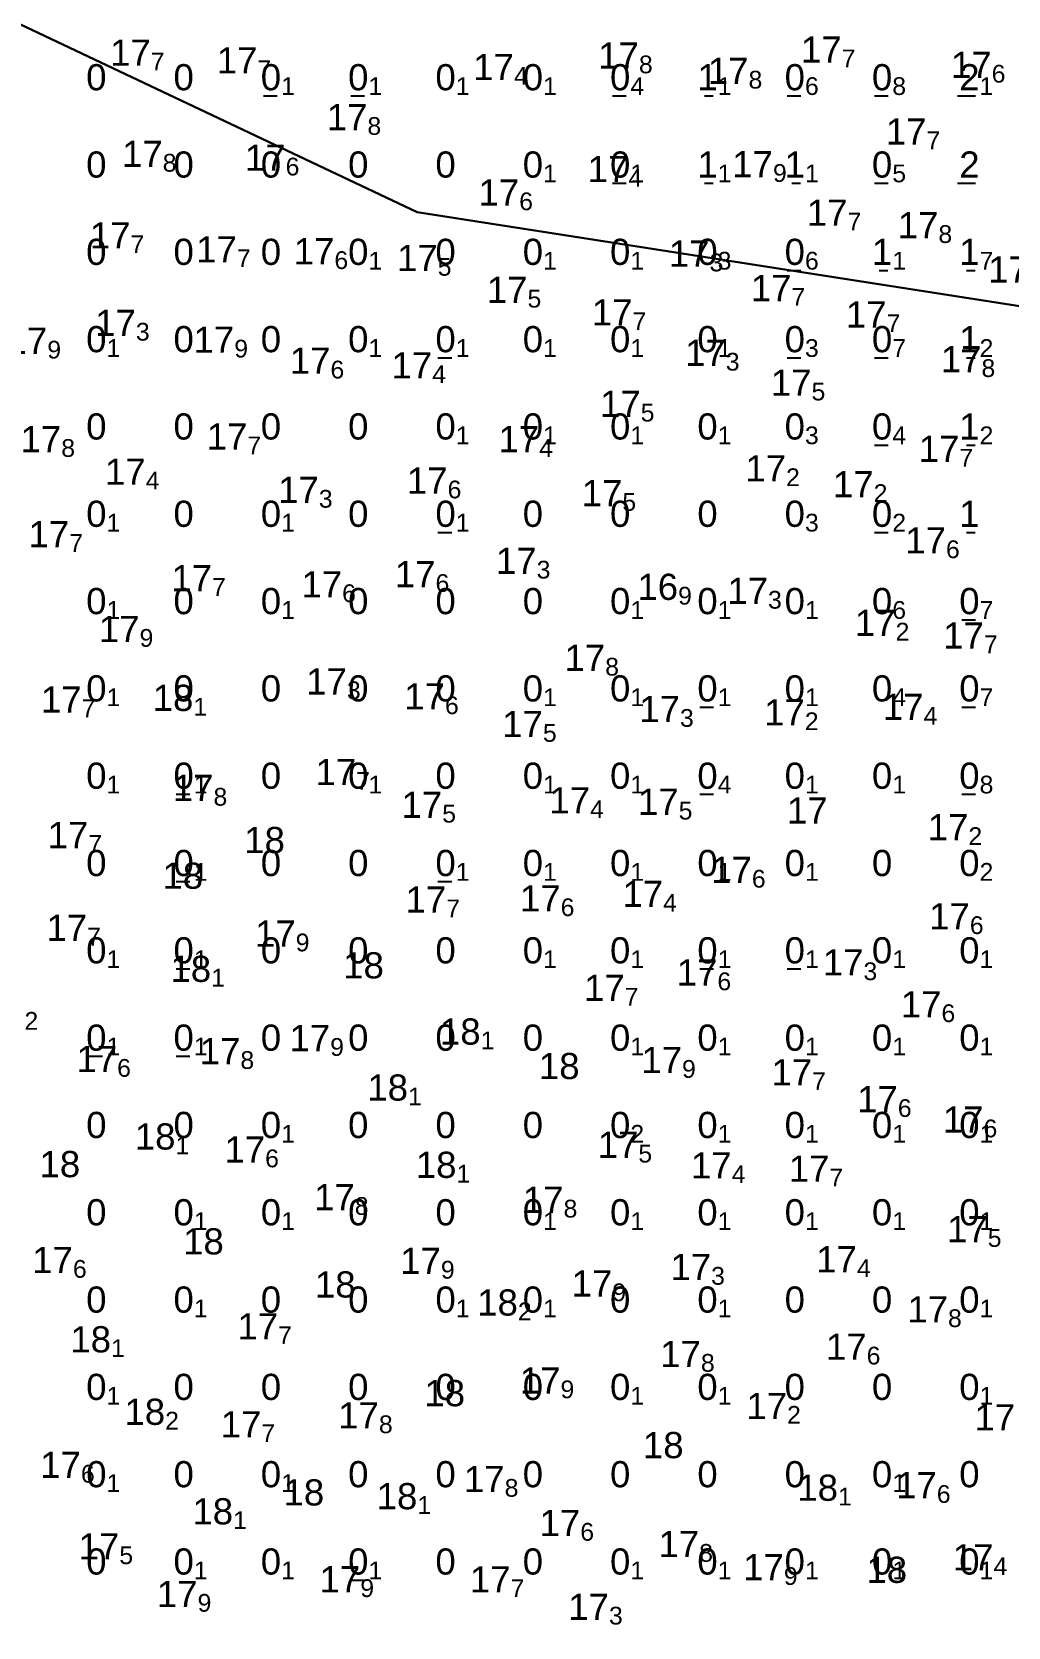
# Model space of a CAD drawing. Header units: millimetres. Extents: x 0 to 581027, y 0 to 6627194.
# Drawn here: x 580320.9 to 580388, y 6625831.5 to 6625941.1 of the extents above; entities that cross this region are included whole.
import ezdxf
from ezdxf.enums import TextEntityAlignment as Align

# ---------------------------------------------------------------- set-up
doc = ezdxf.new("R2010")
doc.units = ezdxf.units.MM
doc.layers.add('Soundings_1000', color=7, linetype='Continuous', true_color=0x000000)
doc.layers.add('soundings_diff', color=7, linetype='Continuous', true_color=0x000000)
for name, color, linetype in [('tiff', 7, 'Continuous'), ('tiff17.2', 7, 'Continuous'), ('Этап 3.2 верхняя бровка', 7, 'Continuous')]:
    doc.layers.add(name, color=color, linetype=linetype)
doc.styles.get("Standard").update_dxf_attribs({"font": 'arial.ttf'})
picture_1 = doc.add_image_def('image2.tif', size_in_pixel=(3838, 2796))
picture_2 = doc.add_image_def('image3.tif', size_in_pixel=(3838, 2796))
picture_3 = doc.add_image_def('image4.tif', size_in_pixel=(2844, 2049))

msp = doc.modelspace()

# ---------------------------------------------------------------- linework, layer by layer
at = {"layer": 'soundings_diff', "color": 18, "true_color": 0x000000}
for p, q in [((580336.78, 6625936.72, -0.08), (580337.72, 6625936.72, -0.08)), ((580342.78, 6625936.72, -0.08), (580343.72, 6625936.72, -0.08)), ((580360.78, 6625936.72, -0.4), (580361.72, 6625936.72, -0.4)), ((580367.09, 6625936.72, -1.09), (580367.7, 6625936.72, -1.09)), ((580372.78, 6625936.72, -0.64), (580373.72, 6625936.72, -0.64)), ((580378.78, 6625936.72, -0.75), (580379.72, 6625936.72, -0.75)), ((580384.48, 6625936.72, -2.12), (580385.72, 6625936.72, -2.12)), ((580360.78, 6625930.72, -0.14), (580361.72, 6625930.72, -0.14)), ((580367.09, 6625930.72, -1.06), (580367.7, 6625930.72, -1.06)), ((580373.09, 6625930.72, -1.13), (580373.7, 6625930.72, -1.13)), ((580378.78, 6625930.72, -0.54), (580379.72, 6625930.72, -0.54)), ((580384.48, 6625930.72, -1.98), (580385.72, 6625930.72, -1.98)), ((580372.78, 6625924.72, -0.62), (580373.72, 6625924.72, -0.62)), ((580379.09, 6625924.72, -1.14), (580379.7, 6625924.72, -1.14)), ((580385.09, 6625924.72, -1.67), (580385.7, 6625924.72, -1.67)), ((580348.78, 6625918.72, -0.06), (580349.72, 6625918.72, -0.06)), ((580372.78, 6625918.72, -0.32), (580373.72, 6625918.72, -0.32)), ((580378.78, 6625918.72, -0.69), (580379.72, 6625918.72, -0.69)), ((580385.09, 6625918.72, -1.17), (580385.7, 6625918.72, -1.17)), ((580378.78, 6625912.72, -0.4), (580379.72, 6625912.72, -0.4)), ((580385.09, 6625912.72, -1.16), (580385.7, 6625912.72, -1.16)), ((580348.78, 6625906.72, -0.07), (580349.72, 6625906.72, -0.07)), ((580378.78, 6625906.72, -0.21), (580379.72, 6625906.72, -0.21)), ((580385.09, 6625906.72, -0.96), (580385.7, 6625906.72, -0.96)), ((580384.78, 6625900.72, -0.67), (580385.72, 6625900.72, -0.67)), ((580366.78, 6625894.72, -0.09), (580367.72, 6625894.72, -0.09)), ((580384.78, 6625894.72, -0.68), (580385.72, 6625894.72, -0.68)), ((580330.78, 6625888.72, -0.1), (580331.72, 6625888.72, -0.1)), ((580366.78, 6625888.72, -0.42), (580367.72, 6625888.72, -0.42)), ((580384.78, 6625888.72, -0.79), (580385.72, 6625888.72, -0.79)), ((580330.78, 6625882.72, -0.05), (580331.72, 6625882.72, -0.05)), ((580348.78, 6625882.72, -0.06), (580349.72, 6625882.72, -0.06)), ((580330.78, 6625876.72, -0.06), (580331.72, 6625876.72, -0.06)), ((580366.78, 6625876.72, -0.13), (580367.72, 6625876.72, -0.13)), ((580372.78, 6625876.72, -0.09), (580373.72, 6625876.72, -0.09)), ((580324.78, 6625870.72, -0.11), (580325.72, 6625870.72, -0.11)), ((580330.78, 6625870.72, -0.05), (580331.72, 6625870.72, -0.05)), ((580342.78, 6625834.72, -0.05), (580343.72, 6625834.72, -0.05))]:
    msp.add_line(p, q, dxfattribs=at)
at = {"layer": 'Этап 3.2 верхняя бровка', "color": 3, "lineweight": 30}
msp.add_lwpolyline([(580109.64, 6625994.38), (580176, 6625990.07), (580289.72, 6625956.01), (580347.34, 6625928.72), (580434.28, 6625915.16), (580568.81, 6625931.39), (580570.09, 6625963.7)], dxfattribs=at)

# ---------------------------------------------------------------- texts
at = {"layer": 'Soundings_1000', "color": 18, "true_color": 0x000000}
for s, p in [('17', (580329.04, 6625939.69, 17.71)), ('17', (580336.37, 6625939.16, 17.7)), ('17', (580362.59, 6625939.49, 17.81)), ('17', (580376.52, 6625939.9, 17.66)), ('17', (580354, 6625938.7, 17.38)), ('17', (580370.12, 6625938.44, 17.81)), ('17', (580386.83, 6625938.85, 17.62)), ('17', (580343.93, 6625935.26, 17.75)), ('17', (580382.35, 6625934.27, 17.65)), ('17', (580329.86, 6625932.73, 17.79)), ('17', (580338.31, 6625932.47, 17.63)), ('17', (580361.86, 6625931.69, 17.4)), ('17', (580371.8, 6625932.03, 17.86)), ('17', (580354.36, 6625930.08, 17.55)), ('17', (580376.93, 6625928.69, 17.65)), ('17', (580327.65, 6625927.13, 17.71)), ('17', (580383.17, 6625927.83, 17.8)), ('17', (580334.96, 6625926.17, 17.65)), ('17', (580341.66, 6625926.04, 17.56)), ('17', (580367.44, 6625925.88, 17.29)), ('17', (580348.76, 6625925.58, 17.51)), ('17', (580389.39, 6625924.79, 17.85)), ('17', (580373.07, 6625923.51, 17.73)), ('17', (580354.93, 6625923.39, 17.45)), ('17', (580362.15, 6625921.84, 17.65)), ('17', (580379.61, 6625921.7, 17.68)), ('17', (580328.02, 6625921.12, 17.33)), ('17', (580321.93, 6625919.89, 17.89)), ('17', (580334.78, 6625919.96, 17.86)), ('17', (580341.39, 6625918.52, 17.56)), ('17', (580348.38, 6625918.2, 17.41)), ('17', (580368.56, 6625919.06, 17.29)), ('17', (580386.13, 6625918.62, 17.77)), ('17', (580374.45, 6625917.01, 17.51)), ('17', (580362.71, 6625915.56, 17.5)), ('17', (580322.89, 6625913.13, 17.82)), ('17', (580335.68, 6625913.31, 17.68)), ('17', (580355.73, 6625913.13, 17.35)), ('17', (580384.61, 6625912.46, 17.67)), ('17', (580328.69, 6625910.89, 17.37)), ('17', (580372.7, 6625911.12, 17.24)), ('17', (580340.59, 6625909.64, 17.28)), ('17', (580349.44, 6625910.28, 17.64)), ('17', (580361.45, 6625909.42, 17.52)), ('17', (580378.72, 6625910.03, 17.17)), ('17', (580323.44, 6625906.6, 17.72)), ('17', (580383.69, 6625906.17, 17.61)), ('17', (580348.61, 6625903.85, 17.58)), ('17', (580355.56, 6625904.77, 17.3)), ('17', (580333.25, 6625903.58, 17.67)), ('17', (580342.19, 6625903.15, 17.61)), ('16', (580365.28, 6625902.98, 16.89)), ('17', (580371.46, 6625902.7, 17.27)), ('17', (580380.23, 6625900.51, 17.17)), ('17', (580328.27, 6625900.08, 17.94)), ('17', (580386.3, 6625899.64, 17.68)), ('17', (580360.27, 6625898.1, 17.8)), ('17', (580342.52, 6625896.48, 17.29)), ('17', (580324.29, 6625895.24, 17.65)), ('18', (580331.97, 6625895.35, 18.11)), ('17', (580349.26, 6625895.45, 17.59)), ('17', (580365.41, 6625894.58, 17.34)), ('17', (580373.99, 6625894.35, 17.19)), ('17', (580382.15, 6625894.73, 17.39)), ('17', (580355.99, 6625893.55, 17.46)), ('17', (580343.16, 6625890.25, 17.72)), ('17', (580333.35, 6625889.16, 17.78)), ('17', (580349.07, 6625888, 17.51)), ('17', (580359.23, 6625888.31, 17.41)), ('17', (580365.32, 6625888.21, 17.47)), ('17', (580375.56, 6625887.61, 17.03)), ('17', (580385.23, 6625886.46, 17.22)), ('17', (580324.75, 6625885.92, 17.69)), ('18', (580338.26, 6625885.58, 18.04)), ('18', (580332.64, 6625883.13, 17.98)), ('17', (580370.35, 6625883.53, 17.57)), ('17', (580364.25, 6625881.88, 17.42)), ('17', (580349.35, 6625881.49, 17.73)), ('17', (580357.21, 6625881.57, 17.61)), ('17', (580385.33, 6625880.34, 17.58)), ('17', (580324.67, 6625879.55, 17.67)), ('17', (580339, 6625879.15, 17.85)), ('18', (580333.19, 6625876.73, 18.07)), ('18', (580345.06, 6625876.97, 18.03)), ('17', (580367.98, 6625876.48, 17.6)), ('17', (580378.02, 6625877.17, 17.26)), ('17', (580361.61, 6625875.42, 17.69)), ('17', (580383.38, 6625874.29, 17.61)), ('18', (580351.71, 6625872.42, 18.06)), ('17', (580335.2, 6625871.07, 17.78)), ('17', (580341.37, 6625871.97, 17.91)), ('17', (580326.73, 6625870.53, 17.59)), ('18', (580358.51, 6625870.05, 18)), ('17', (580365.55, 6625870.46, 17.86)), ('17', (580374.49, 6625869.62, 17.73)), ('18', (580346.72, 6625868.57, 18.1)), ('17', (580380.38, 6625867.77, 17.59)), ('17', (580386.27, 6625866.37, 17.57)), ('18', (580330.74, 6625865.21, 18.09)), ('17', (580362.55, 6625864.64, 17.51)), ('18', (580324.19, 6625863.31, 18.02)), ('17', (580336.9, 6625864.31, 17.63)), ('18', (580350.05, 6625863.26, 18.05)), ('17', (580368.96, 6625863.22, 17.41)), ('17', (580375.68, 6625863, 17.72)), ('17', (580343.06, 6625861.04, 17.79)), ('17', (580357.41, 6625860.86, 17.77)), ('17', (580386.56, 6625858.84, 17.51)), ('18', (580334.06, 6625858, 18.04)), ('17', (580323.69, 6625856.72, 17.64)), ('17', (580348.98, 6625856.66, 17.88)), ('17', (580377.57, 6625856.77, 17.39)), ('17', (580367.55, 6625856.24, 17.26)), ('18', (580343.12, 6625855.04, 17.98)), ('17', (580360.76, 6625855.11, 17.91)), ('18', (580354.27, 6625853.8, 18.17)), ('17', (580383.83, 6625853.33, 17.79)), ('18', (580326.31, 6625851.27, 18.06)), ('17', (580337.79, 6625852.16, 17.68)), ('17', (580366.85, 6625850.26, 17.79)), ('17', (580378.24, 6625850.76, 17.57)), ('17', (580357.2, 6625848.44, 17.85)), ('18', (580350.64, 6625847.57, 18.01)), ('18', (580330.03, 6625846.29, 18.15)), ('17', (580344.72, 6625846.04, 17.76)), ('17', (580372.77, 6625846.69, 17.15)), ('17', (580388.45, 6625845.91, 17.43)), ('17', (580336.64, 6625845.43, 17.7)), ('18', (580365.66, 6625844, 17.98)), ('17', (580324.24, 6625842.64, 17.64)), ('17', (580353.36, 6625841.67, 17.83)), ('18', (580340.96, 6625840.75, 17.97)), ('18', (580347.36, 6625840.49, 18.05)), ('18', (580376.27, 6625841.07, 18.09)), ('17', (580383.06, 6625841.25, 17.61)), ('18', (580334.7, 6625839.45, 18.13)), ('17', (580358.56, 6625838.65, 17.59)), ('17', (580326.88, 6625837.04, 17.5)), ('17', (580366.73, 6625837.2, 17.84)), ('17', (580386.96, 6625836.29, 17.4)), ('17', (580343.44, 6625834.78, 17.86)), ('17', (580353.77, 6625834.77, 17.67)), ('17', (580372.55, 6625835.61, 17.93)), ('18', (580381.02, 6625835.43, 18.02)), ('17', (580332.26, 6625833.77, 17.91)), ('17', (580360.53, 6625832.89, 17.3))]:
    msp.add_text(s, height=1.8, dxfattribs=at).set_placement(p, align=Align.MIDDLE_RIGHT)
for s, p in [('7', (580376.52, 6625939.9, 17.66)), ('7', (580329.04, 6625939.69, 17.71)), ('7', (580336.37, 6625939.16, 17.7)), ('4', (580354, 6625938.7, 17.38)), ('8', (580362.59, 6625939.49, 17.81)), ('6', (580386.83, 6625938.85, 17.62)), ('8', (580370.12, 6625938.44, 17.81)), ('8', (580343.93, 6625935.26, 17.75)), ('7', (580382.35, 6625934.27, 17.65)), ('8', (580329.86, 6625932.73, 17.79)), ('6', (580338.31, 6625932.47, 17.63)), ('4', (580361.86, 6625931.69, 17.4)), ('9', (580371.8, 6625932.03, 17.86)), ('6', (580354.36, 6625930.08, 17.55)), ('7', (580376.93, 6625928.69, 17.65)), ('8', (580383.17, 6625927.83, 17.8)), ('7', (580327.65, 6625927.13, 17.71)), ('7', (580334.96, 6625926.17, 17.65)), ('6', (580341.66, 6625926.04, 17.56)), ('5', (580348.76, 6625925.58, 17.51)), ('3', (580367.44, 6625925.88, 17.29)), ('5', (580354.93, 6625923.39, 17.45)), ('7', (580373.07, 6625923.51, 17.73)), ('3', (580328.02, 6625921.12, 17.33)), ('7', (580362.15, 6625921.84, 17.65)), ('7', (580379.61, 6625921.7, 17.68)), ('9', (580321.93, 6625919.89, 17.89)), ('9', (580334.78, 6625919.96, 17.86)), ('3', (580368.56, 6625919.06, 17.29)), ('6', (580341.39, 6625918.52, 17.56)), ('4', (580348.38, 6625918.2, 17.41)), ('8', (580386.13, 6625918.62, 17.77)), ('5', (580374.45, 6625917.01, 17.51)), ('5', (580362.71, 6625915.56, 17.5)), ('8', (580322.89, 6625913.13, 17.82)), ('7', (580335.68, 6625913.31, 17.68)), ('4', (580355.73, 6625913.13, 17.35)), ('7', (580384.61, 6625912.46, 17.67)), ('4', (580328.69, 6625910.89, 17.37)), ('6', (580349.44, 6625910.28, 17.64)), ('2', (580372.7, 6625911.12, 17.24)), ('3', (580340.59, 6625909.64, 17.28)), ('5', (580361.45, 6625909.42, 17.52)), ('2', (580378.72, 6625910.03, 17.17)), ('7', (580323.44, 6625906.6, 17.72)), ('6', (580383.69, 6625906.17, 17.61)), ('3', (580355.56, 6625904.77, 17.3)), ('7', (580333.25, 6625903.58, 17.67)), ('6', (580348.61, 6625903.85, 17.58)), ('6', (580342.19, 6625903.15, 17.61)), ('9', (580365.28, 6625902.98, 16.89)), ('3', (580371.46, 6625902.7, 17.27)), ('2', (580380.23, 6625900.51, 17.17)), ('9', (580328.27, 6625900.08, 17.94)), ('7', (580386.3, 6625899.64, 17.68)), ('8', (580360.27, 6625898.1, 17.8)), ('3', (580342.52, 6625896.48, 17.29)), ('7', (580324.29, 6625895.24, 17.65)), ('1', (580331.97, 6625895.35, 18.11)), ('6', (580349.26, 6625895.45, 17.59)), ('3', (580365.41, 6625894.58, 17.34)), ('2', (580373.99, 6625894.35, 17.19)), ('4', (580382.15, 6625894.73, 17.39)), ('5', (580355.99, 6625893.55, 17.46)), ('7', (580343.16, 6625890.25, 17.72)), ('8', (580333.35, 6625889.16, 17.78)), ('4', (580359.23, 6625888.31, 17.41)), ('5', (580349.07, 6625888, 17.51)), ('5', (580365.32, 6625888.21, 17.47)), ('2', (580385.23, 6625886.46, 17.22)), ('7', (580324.75, 6625885.92, 17.69)), ('6', (580370.35, 6625883.53, 17.57)), ('4', (580364.25, 6625881.88, 17.42)), ('7', (580349.35, 6625881.49, 17.73)), ('6', (580357.21, 6625881.57, 17.61)), ('7', (580324.67, 6625879.55, 17.67)), ('6', (580385.33, 6625880.34, 17.58)), ('9', (580339, 6625879.15, 17.85)), ('1', (580333.19, 6625876.73, 18.07)), ('6', (580367.98, 6625876.48, 17.6)), ('3', (580378.02, 6625877.17, 17.26)), ('7', (580361.61, 6625875.42, 17.69)), ('6', (580383.38, 6625874.29, 17.61)), ('2', (580320.36, 6625873.76, 18.16)), ('9', (580341.37, 6625871.97, 17.91)), ('1', (580351.71, 6625872.42, 18.06)), ('8', (580335.2, 6625871.07, 17.78)), ('6', (580326.73, 6625870.53, 17.59)), ('9', (580365.55, 6625870.46, 17.86)), ('7', (580374.49, 6625869.62, 17.73)), ('1', (580346.72, 6625868.57, 18.1)), ('6', (580380.38, 6625867.77, 17.59)), ('6', (580386.27, 6625866.37, 17.57)), ('1', (580330.74, 6625865.21, 18.09)), ('6', (580336.9, 6625864.31, 17.63)), ('5', (580362.55, 6625864.64, 17.51)), ('1', (580350.05, 6625863.26, 18.05)), ('4', (580368.96, 6625863.22, 17.41)), ('7', (580375.68, 6625863, 17.72)), ('8', (580343.06, 6625861.04, 17.79)), ('8', (580357.41, 6625860.86, 17.77)), ('5', (580386.56, 6625858.84, 17.51)), ('6', (580323.69, 6625856.72, 17.64)), ('9', (580348.98, 6625856.66, 17.88)), ('4', (580377.57, 6625856.77, 17.39)), ('3', (580367.55, 6625856.24, 17.26)), ('9', (580360.76, 6625855.11, 17.91)), ('2', (580354.27, 6625853.8, 18.17)), ('8', (580383.83, 6625853.33, 17.79)), ('7', (580337.79, 6625852.16, 17.68)), ('1', (580326.31, 6625851.27, 18.06)), ('8', (580366.85, 6625850.26, 17.79)), ('6', (580378.24, 6625850.76, 17.57)), ('9', (580357.2, 6625848.44, 17.85)), ('2', (580372.77, 6625846.69, 17.15)), ('2', (580330.03, 6625846.29, 18.15)), ('8', (580344.72, 6625846.04, 17.76)), ('7', (580336.64, 6625845.43, 17.7)), ('6', (580324.24, 6625842.64, 17.64)), ('8', (580353.36, 6625841.67, 17.83)), ('6', (580383.06, 6625841.25, 17.61)), ('1', (580347.36, 6625840.49, 18.05)), ('1', (580376.27, 6625841.07, 18.09)), ('1', (580334.7, 6625839.45, 18.13)), ('6', (580358.56, 6625838.65, 17.59)), ('5', (580326.88, 6625837.04, 17.5)), ('8', (580366.73, 6625837.2, 17.84)), ('9', (580372.55, 6625835.61, 17.93)), ('4', (580386.96, 6625836.29, 17.4)), ('9', (580343.44, 6625834.78, 17.86)), ('7', (580353.77, 6625834.77, 17.67)), ('9', (580332.26, 6625833.77, 17.91)), ('3', (580360.53, 6625832.89, 17.3))]:
    msp.add_text(s, height=1.22, dxfattribs=at).set_placement(p, align=Align.TOP_LEFT)
at = {"layer": 'soundings_diff', "color": 18, "true_color": 0x000000}
for s, p in [('0', (580326, 6625938)), ('0', (580332, 6625938, 0.03)), ('0', (580338, 6625938, -0.08)), ('0', (580344, 6625938, -0.08)), ('0', (580350, 6625938, 0.09)), ('0', (580356, 6625938, 0.09)), ('0', (580362, 6625938, -0.4)), ('1', (580368, 6625938, -1.09)), ('0', (580374, 6625938, -0.64)), ('0', (580380, 6625938, -0.75)), ('2', (580386, 6625938, -2.12)), ('0', (580326, 6625932, 0.02)), ('0', (580332, 6625932, 0.03)), ('0', (580338, 6625932, 0.02)), ('0', (580344, 6625932, -0.02)), ('0', (580350, 6625932, 0.02)), ('0', (580356, 6625932, 0.11)), ('0', (580362, 6625932, -0.14)), ('1', (580368, 6625932, -1.06)), ('1', (580374, 6625932, -1.13)), ('0', (580380, 6625932, -0.54)), ('2', (580386, 6625932, -1.98)), ('0', (580326, 6625926, 0.03)), ('0', (580332, 6625926, 0.04)), ('0', (580338, 6625926, 0.04)), ('0', (580344, 6625926, 0.06)), ('0', (580350, 6625926, 0.02)), ('0', (580356, 6625926, 0.1)), ('0', (580362, 6625926, 0.13)), ('0', (580368, 6625926, 0.27)), ('0', (580374, 6625926, -0.62)), ('1', (580380, 6625926, -1.14)), ('1', (580386, 6625926, -1.67)), ('0', (580326, 6625920, 0.08)), ('0', (580332, 6625920, -0.01)), ('0', (580338, 6625920, -0.01)), ('0', (580344, 6625920, 0.06)), ('0', (580350, 6625920, -0.06)), ('0', (580356, 6625920, 0.08)), ('0', (580362, 6625920, 0.12)), ('0', (580368, 6625920, 0.07)), ('0', (580374, 6625920, -0.32)), ('0', (580380, 6625920, -0.69)), ('1', (580386, 6625920, -1.17)), ('0', (580326, 6625914, 0.03)), ('0', (580332, 6625914, 0.03)), ('0', (580338, 6625914, 0.04)), ('0', (580344, 6625914, -0.02)), ('0', (580350, 6625914, 0.05)), ('0', (580356, 6625914, 0.1)), ('0', (580362, 6625914, 0.06)), ('0', (580368, 6625914, 0.06)), ('0', (580374, 6625914, 0.26)), ('0', (580380, 6625914, -0.4)), ('1', (580386, 6625914, -1.16)), ('0', (580326, 6625908, 0.05)), ('0', (580332, 6625908, -0.03)), ('0', (580338, 6625908, 0.08)), ('0', (580344, 6625908, 0.03)), ('0', (580350, 6625908, -0.07)), ('0', (580356, 6625908, 0.04)), ('0', (580362, 6625908)), ('0', (580368, 6625908, -0.02)), ('0', (580374, 6625908, 0.25)), ('0', (580380, 6625908, -0.21)), ('1', (580386, 6625908, -0.96)), ('0', (580326, 6625902, 0.05)), ('0', (580332, 6625902, 0.04)), ('0', (580338, 6625902, 0.09)), ('0', (580344, 6625902, 0.04)), ('0', (580350, 6625902, 0.04)), ('0', (580356, 6625902, 0.04)), ('0', (580362, 6625902, 0.09)), ('0', (580368, 6625902, 0.11)), ('0', (580374, 6625902, 0.07)), ('0', (580380, 6625902, 0.56)), ('0', (580386, 6625902, -0.67)), ('0', (580326, 6625896, 0.13)), ('0', (580332, 6625896, 0.01)), ('0', (580338, 6625896)), ('0', (580344, 6625896)), ('0', (580350, 6625896, -0.02)), ('0', (580356, 6625896, 0.07)), ('0', (580362, 6625896, 0.11)), ('0', (580368, 6625896, -0.09)), ('0', (580374, 6625896, 0.06)), ('0', (580380, 6625896, 0.39)), ('0', (580386, 6625896, -0.68)), ('0', (580326, 6625890, 0.05)), ('0', (580332, 6625890, -0.1)), ('0', (580338, 6625890, -0.02)), ('0', (580344, 6625890, 0.12)), ('0', (580350, 6625890, -0.02)), ('0', (580356, 6625890, 0.07)), ('0', (580362, 6625890, 0.1)), ('0', (580368, 6625890, -0.42)), ('0', (580374, 6625890, 0.12)), ('0', (580380, 6625890, 0.07)), ('0', (580386, 6625890, -0.79)), ('0', (580326, 6625884, 0.03)), ('0', (580332, 6625884, -0.05)), ('0', (580338, 6625884, -0.03)), ('0', (580344, 6625884, -0.01)), ('0', (580350, 6625884, -0.06)), ('0', (580356, 6625884, 0.1)), ('0', (580362, 6625884, 0.05)), ('0', (580368, 6625884, 0.07)), ('0', (580374, 6625884, 0.11)), ('0', (580380, 6625884, -0.03)), ('0', (580386, 6625884, 0.22)), ('0', (580326, 6625878, 0.06)), ('0', (580332, 6625878, -0.06)), ('0', (580338, 6625878, -0.03)), ('0', (580344, 6625878, 0.01)), ('0', (580350, 6625878, 0.03)), ('0', (580356, 6625878, 0.06)), ('0', (580362, 6625878, 0.05)), ('0', (580368, 6625878, -0.13)), ('0', (580374, 6625878, -0.09)), ('0', (580380, 6625878, 0.09)), ('0', (580386, 6625878, 0.14)), ('0', (580326, 6625872, -0.11)), ('0', (580332, 6625872, -0.05)), ('0', (580338, 6625872, 0.01)), ('0', (580344, 6625872, 0.02)), ('0', (580350, 6625872)), ('0', (580356, 6625872)), ('0', (580362, 6625872, 0.08)), ('0', (580368, 6625872, 0.05)), ('0', (580374, 6625872, 0.07)), ('0', (580380, 6625872, 0.06)), ('0', (580386, 6625872, 0.11)), ('0', (580326, 6625866, -0.03)), ('0', (580332, 6625866, 0.03)), ('0', (580338, 6625866, 0.05)), ('0', (580344, 6625866, 0.04)), ('0', (580350, 6625866, 0.01)), ('0', (580356, 6625866, 0.03)), ('0', (580362, 6625866, 0.17)), ('0', (580368, 6625866, 0.06)), ('0', (580374, 6625866, 0.08)), ('0', (580380, 6625866, 0.06)), ('0', (580386, 6625866, 0.12)), ('0', (580326, 6625860)), ('0', (580332, 6625860, 0.06)), ('0', (580338, 6625860, 0.08)), ('0', (580344, 6625860, 0.03)), ('0', (580350, 6625860, 0.02)), ('0', (580356, 6625860, 0.1)), ('0', (580362, 6625860, 0.06)), ('0', (580368, 6625860, 0.06)), ('0', (580374, 6625860, 0.07)), ('0', (580380, 6625860, 0.05)), ('0', (580386, 6625860, 0.13)), ('0', (580326, 6625854, 0.01)), ('0', (580332, 6625854, 0.05)), ('0', (580338, 6625854, 0.04)), ('0', (580344, 6625854, 0.03)), ('0', (580350, 6625854, 0.06)), ('0', (580356, 6625854, 0.07)), ('0', (580362, 6625854, 0.02)), ('0', (580368, 6625854, 0.07)), ('0', (580374, 6625854, 0.04)), ('0', (580380, 6625854, 0.04)), ('0', (580386, 6625854, 0.07)), ('0', (580326, 6625848, 0.09)), ('0', (580332, 6625848)), ('0', (580338, 6625848, 0.04)), ('0', (580344, 6625848, -0.04)), ('0', (580350, 6625848, 0.01)), ('0', (580356, 6625848, 0.02)), ('0', (580362, 6625848, 0.06)), ('0', (580368, 6625848, 0.05)), ('0', (580374, 6625848, 0.01)), ('0', (580380, 6625848, 0.04)), ('0', (580386, 6625848, 0.06)), ('0', (580326, 6625842, 0.11)), ('0', (580332, 6625842)), ('0', (580338, 6625842, 0.07)), ('0', (580344, 6625842, -0.01)), ('0', (580350, 6625842, 0.02)), ('0', (580356, 6625842, 0.03)), ('0', (580362, 6625842, 0.03)), ('0', (580368, 6625842, 0.02)), ('0', (580374, 6625842, 0.01)), ('0', (580380, 6625842, 0.05)), ('0', (580386, 6625842, 0.02)), ('0', (580326, 6625836, 0.04)), ('0', (580332, 6625836, 0.05)), ('0', (580338, 6625836, 0.05)), ('0', (580344, 6625836, -0.05)), ('0', (580350, 6625836, 0.03)), ('0', (580356, 6625836)), ('0', (580362, 6625836, 0.07)), ('0', (580368, 6625836, 0.05)), ('0', (580374, 6625836, 0.05)), ('0', (580380, 6625836, 0.14)), ('0', (580386, 6625836, 0.08))]:
    msp.add_text(s, height=1.8, dxfattribs=at).set_placement(p, align=Align.MIDDLE_RIGHT)
for s, p in [('1', (580338, 6625938, -0.08)), ('1', (580344, 6625938, -0.08)), ('1', (580350, 6625938, 0.09)), ('1', (580356, 6625938, 0.09)), ('4', (580362, 6625938, -0.4)), ('1', (580368, 6625938, -1.09)), ('6', (580374, 6625938, -0.64)), ('8', (580380, 6625938, -0.75)), ('1', (580386, 6625938, -2.12)), ('1', (580356, 6625932, 0.11)), ('1', (580362, 6625932, -0.14)), ('1', (580368, 6625932, -1.06)), ('1', (580374, 6625932, -1.13)), ('5', (580380, 6625932, -0.54)), ('1', (580344, 6625926, 0.06)), ('1', (580356, 6625926, 0.1)), ('1', (580362, 6625926, 0.13)), ('3', (580368, 6625926, 0.27)), ('6', (580374, 6625926, -0.62)), ('1', (580380, 6625926, -1.14)), ('7', (580386, 6625926, -1.67)), ('1', (580326, 6625920, 0.08)), ('1', (580344, 6625920, 0.06)), ('1', (580350, 6625920, -0.06)), ('1', (580356, 6625920, 0.08)), ('1', (580362, 6625920, 0.12)), ('1', (580368, 6625920, 0.07)), ('3', (580374, 6625920, -0.32)), ('7', (580380, 6625920, -0.69)), ('2', (580386, 6625920, -1.17)), ('1', (580350, 6625914, 0.05)), ('1', (580356, 6625914, 0.1)), ('1', (580362, 6625914, 0.06)), ('1', (580368, 6625914, 0.06)), ('3', (580374, 6625914, 0.26)), ('4', (580380, 6625914, -0.4)), ('2', (580386, 6625914, -1.16)), ('1', (580326, 6625908, 0.05)), ('1', (580338, 6625908, 0.08)), ('1', (580350, 6625908, -0.07)), ('3', (580374, 6625908, 0.25)), ('2', (580380, 6625908, -0.21)), ('1', (580326, 6625902, 0.05)), ('1', (580338, 6625902, 0.09)), ('1', (580362, 6625902, 0.09)), ('1', (580368, 6625902, 0.11)), ('1', (580374, 6625902, 0.07)), ('6', (580380, 6625902, 0.56)), ('7', (580386, 6625902, -0.67)), ('1', (580326, 6625896, 0.13)), ('1', (580356, 6625896, 0.07)), ('1', (580362, 6625896, 0.11)), ('1', (580368, 6625896, -0.09)), ('1', (580374, 6625896, 0.06)), ('4', (580380, 6625896, 0.39)), ('7', (580386, 6625896, -0.68)), ('1', (580326, 6625890, 0.05)), ('1', (580332, 6625890, -0.1)), ('1', (580344, 6625890, 0.12)), ('1', (580356, 6625890, 0.07)), ('1', (580362, 6625890, 0.1)), ('4', (580368, 6625890, -0.42)), ('1', (580374, 6625890, 0.12)), ('1', (580380, 6625890, 0.07)), ('8', (580386, 6625890, -0.79)), ('1', (580332, 6625884, -0.05)), ('1', (580350, 6625884, -0.06)), ('1', (580356, 6625884, 0.1)), ('1', (580362, 6625884, 0.05)), ('1', (580368, 6625884, 0.07)), ('1', (580374, 6625884, 0.11)), ('2', (580386, 6625884, 0.22)), ('1', (580326, 6625878, 0.06)), ('1', (580332, 6625878, -0.06)), ('1', (580356, 6625878, 0.06)), ('1', (580362, 6625878, 0.05)), ('1', (580368, 6625878, -0.13)), ('1', (580374, 6625878, -0.09)), ('1', (580380, 6625878, 0.09)), ('1', (580386, 6625878, 0.14)), ('1', (580326, 6625872, -0.11)), ('1', (580332, 6625872, -0.05)), ('1', (580362, 6625872, 0.08)), ('1', (580368, 6625872, 0.05)), ('1', (580374, 6625872, 0.07)), ('1', (580380, 6625872, 0.06)), ('1', (580386, 6625872, 0.11)), ('1', (580338, 6625866, 0.05)), ('2', (580362, 6625866, 0.17)), ('1', (580368, 6625866, 0.06)), ('1', (580374, 6625866, 0.08)), ('1', (580380, 6625866, 0.06)), ('1', (580386, 6625866, 0.12)), ('1', (580332, 6625860, 0.06)), ('1', (580338, 6625860, 0.08)), ('1', (580356, 6625860, 0.1)), ('1', (580362, 6625860, 0.06)), ('1', (580368, 6625860, 0.06)), ('1', (580374, 6625860, 0.07)), ('1', (580380, 6625860, 0.05)), ('1', (580386, 6625860, 0.13)), ('1', (580332, 6625854, 0.05)), ('1', (580350, 6625854, 0.06)), ('1', (580356, 6625854, 0.07)), ('1', (580368, 6625854, 0.07)), ('1', (580386, 6625854, 0.07)), ('1', (580326, 6625848, 0.09)), ('1', (580362, 6625848, 0.06)), ('1', (580368, 6625848, 0.05)), ('1', (580386, 6625848, 0.06)), ('1', (580326, 6625842, 0.11)), ('1', (580338, 6625842, 0.07)), ('1', (580380, 6625842, 0.05)), ('1', (580332, 6625836, 0.05)), ('1', (580338, 6625836, 0.05)), ('1', (580344, 6625836, -0.05)), ('1', (580362, 6625836, 0.07)), ('1', (580368, 6625836, 0.05)), ('1', (580374, 6625836, 0.05)), ('1', (580380, 6625836, 0.14)), ('1', (580386, 6625836, 0.08))]:
    msp.add_text(s, height=1.22, dxfattribs=at).set_placement(p, align=Align.TOP_LEFT)

# ---------------------------------------------------------------- pictures from other files: only their frames are drawn
at = {"layer": 'soundings_diff', "color": 7, "true_color": 0xffffff}
image = msp.add_image(picture_3, insert=(580007.44, 6625621.28), size_in_units=(568.8, 409.8), dxfattribs=at)
image.dxf.flags = 7
at = {"layer": 'tiff', "color": 7, "true_color": 0xffffff}
image = msp.add_image(picture_1, insert=(580010.5, 6625614.78), size_in_units=(575.7, 419.4), dxfattribs=dict(at, brightness=70))
image.dxf.flags = 7
at = {"layer": 'tiff17.2', "color": 7, "true_color": 0xffffff}
image = msp.add_image(picture_2, insert=(580010.5, 6625614.78), size_in_units=(575.7, 419.4), dxfattribs=dict(at, brightness=70))
image.dxf.flags = 7

doc.saveas('drawing.dxf')
